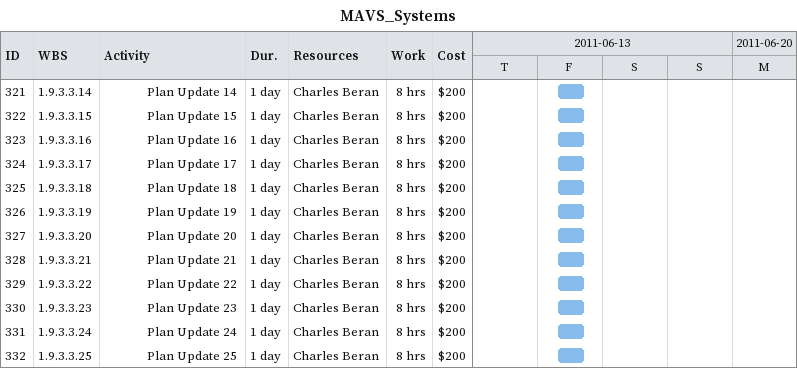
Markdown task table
MAVS_Systems

| ID | WBS | Task | Duration | Start | Finish | Resources | Work (h) | Cost ($) |
|---|---|---|---|---|---|---|---|---|
| 321 | 1.9.3.3.14 | Plan Update 14 | 1d | 2011-06-17 | 2011-06-17 | Charles Beran | 8 | 200 |
| 322 | 1.9.3.3.15 | Plan Update 15 | 1d | 2011-06-17 | 2011-06-17 | Charles Beran | 8 | 200 |
| 323 | 1.9.3.3.16 | Plan Update 16 | 1d | 2011-06-17 | 2011-06-17 | Charles Beran | 8 | 200 |
| 324 | 1.9.3.3.17 | Plan Update 17 | 1d | 2011-06-17 | 2011-06-17 | Charles Beran | 8 | 200 |
| 325 | 1.9.3.3.18 | Plan Update 18 | 1d | 2011-06-17 | 2011-06-17 | Charles Beran | 8 | 200 |
| 326 | 1.9.3.3.19 | Plan Update 19 | 1d | 2011-06-17 | 2011-06-17 | Charles Beran | 8 | 200 |
| 327 | 1.9.3.3.20 | Plan Update 20 | 1d | 2011-06-17 | 2011-06-17 | Charles Beran | 8 | 200 |
| 328 | 1.9.3.3.21 | Plan Update 21 | 1d | 2011-06-17 | 2011-06-17 | Charles Beran | 8 | 200 |
| 329 | 1.9.3.3.22 | Plan Update 22 | 1d | 2011-06-17 | 2011-06-17 | Charles Beran | 8 | 200 |
| 330 | 1.9.3.3.23 | Plan Update 23 | 1d | 2011-06-17 | 2011-06-17 | Charles Beran | 8 | 200 |
| 331 | 1.9.3.3.24 | Plan Update 24 | 1d | 2011-06-17 | 2011-06-17 | Charles Beran | 8 | 200 |
| 332 | 1.9.3.3.25 | Plan Update 25 | 1d | 2011-06-17 | 2011-06-17 | Charles Beran | 8 | 200 |
